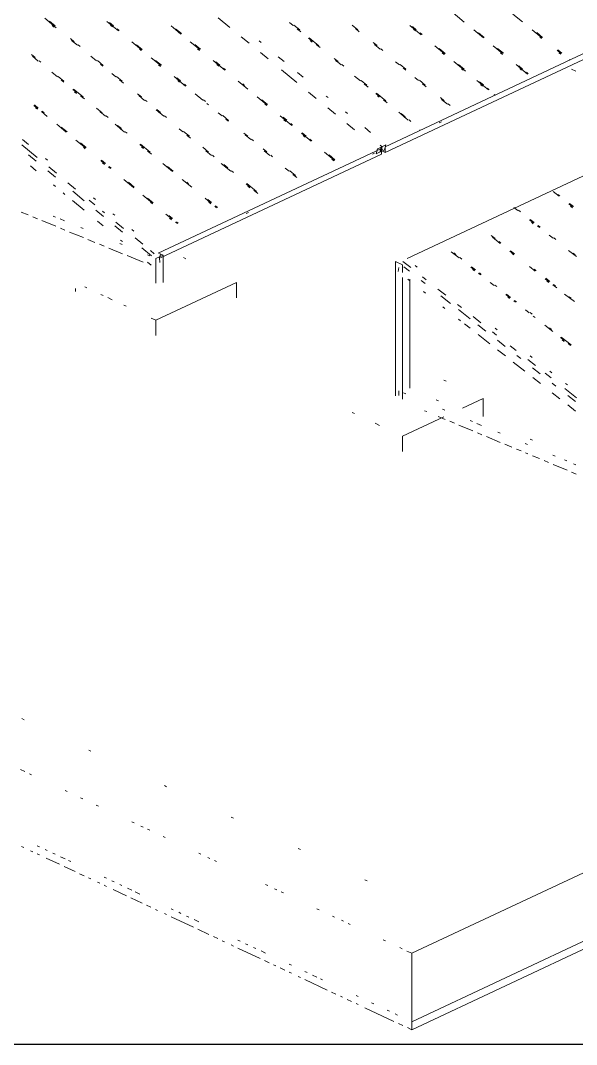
# Paper-space layout '03 3D Building and Roof' of a CAD drawing. Header units: millimetres. Extents: x 5 to 415, y 5 to 292.
# Drawn here: x 256.54 to 266.04, y 57.36 to 74.84 of the extents above; entities that cross this region are included whole.
import ezdxf

# ---------------------------------------------------------------- set-up
doc = ezdxf.new("R2010")
doc.units = ezdxf.units.MM
doc.layers.add('EXISTING', color=7, linetype='Continuous')
picture_1 = doc.add_image_def('image3.png', size_in_pixel=(1577, 763))

# ---------------------------------------------------------------- blocks, each defined once
blk = doc.blocks.new('SHEET_03')
at = {"layer": 'EXISTING', "color": 250, "lineweight": 9}
for p, q in [((263.229, 58.915), (329.731, 90.136)), ((329.731, 88.966), (263.229, 57.745)), ((263.229, 57.745), (303.505, 76.654)), ((303.505, 76.518), (263.229, 57.609)), ((256.96, 74.881), (257.156, 74.719)), ((259.924, 74.887), (260.121, 74.726)), ((263.897, 75.006), (264.126, 74.817)), ((264.958, 74.954), (265.122, 74.82)), ((257.136, 74.752), (257.038, 74.833)), ((257.12, 74.732), (257.087, 74.759)), ((258.021, 74.829), (258.218, 74.667)), ((258.132, 74.754), (258.067, 74.808)), ((258.116, 74.735), (258.084, 74.762)), ((258.23, 74.673), (258.198, 74.7)), ((259.116, 74.75), (259.28, 74.616)), ((259.292, 74.621), (259.194, 74.702)), ((261.138, 74.811), (261.203, 74.757)), ((261.314, 74.682), (261.216, 74.763)), ((261.269, 74.703), (261.334, 74.649)), ((261.311, 74.669), (261.278, 74.696)), ((262.31, 74.684), (262.212, 74.765)), ((262.265, 74.705), (262.33, 74.651)), ((263.195, 74.761), (263.392, 74.6)), ((263.306, 74.686), (263.241, 74.74)), ((263.29, 74.667), (263.258, 74.694)), ((264.29, 74.683), (264.454, 74.548)), ((265.286, 74.685), (265.45, 74.55)), ((257.464, 74.482), (257.398, 74.536)), ((257.418, 74.503), (257.517, 74.423)), ((259.289, 74.608), (259.256, 74.635)), ((260.317, 74.564), (260.448, 74.456)), ((260.654, 74.469), (260.622, 74.496)), ((261.465, 74.542), (261.531, 74.488)), ((261.642, 74.413), (261.478, 74.547)), ((261.527, 74.474), (261.495, 74.501)), ((263.405, 74.606), (263.372, 74.633)), ((264.466, 74.554), (264.368, 74.635)), ((265.462, 74.556), (265.364, 74.637)), ((265.446, 74.537), (265.414, 74.564)), ((257.562, 74.402), (257.529, 74.429)), ((258.447, 74.479), (258.611, 74.344)), ((258.624, 74.35), (258.525, 74.431)), ((258.608, 74.331), (258.575, 74.358)), ((258.62, 74.337), (258.588, 74.363)), ((259.443, 74.481), (259.607, 74.346)), ((259.62, 74.352), (259.521, 74.433)), ((259.604, 74.333), (259.571, 74.36)), ((261.596, 74.434), (261.662, 74.38)), ((262.638, 74.415), (262.572, 74.469)), ((262.593, 74.436), (262.691, 74.355)), ((262.736, 74.334), (262.703, 74.361)), ((262.774, 72.688), (266.588, 74.479)), ((262.774, 72.591), (266.588, 74.381)), ((263.621, 74.411), (263.785, 74.277)), ((263.798, 74.282), (263.699, 74.363)), ((264.618, 74.413), (264.781, 74.279)), ((264.794, 74.285), (264.696, 74.365)), ((265.712, 74.335), (265.777, 74.281)), ((265.79, 74.287), (265.724, 74.341)), ((256.795, 74.211), (256.73, 74.265)), ((256.75, 74.232), (256.848, 74.151)), ((256.894, 74.13), (256.861, 74.157)), ((257.746, 74.234), (257.844, 74.153)), ((257.955, 74.078), (257.857, 74.159)), ((258.775, 74.209), (258.939, 74.075)), ((258.951, 74.081), (258.853, 74.161)), ((259.837, 74.158), (260.033, 73.996)), ((260.645, 74.295), (260.776, 74.187)), ((261.048, 74.145), (260.949, 74.226)), ((261.969, 74.143), (261.904, 74.197)), ((261.924, 74.164), (262.022, 74.084)), ((261.966, 74.13), (261.933, 74.157)), ((263.782, 74.263), (263.749, 74.29)), ((263.794, 74.269), (263.762, 74.296)), ((264.778, 74.265), (264.745, 74.292)), ((265.774, 74.268), (265.741, 74.294)), ((265.918, 74.166), (265.921, 74.179)), ((257.91, 74.099), (257.943, 74.073)), ((257.952, 74.065), (257.919, 74.092)), ((258.935, 74.061), (258.903, 74.088)), ((259.947, 74.083), (259.882, 74.137)), ((259.932, 74.063), (259.899, 74.09)), ((260.046, 74.002), (260.013, 74.029)), ((261.005, 73.999), (261.268, 73.783)), ((262.068, 74.063), (262.035, 74.09)), ((262.953, 74.14), (263.018, 74.086)), ((263.129, 74.011), (263.031, 74.092)), ((263.084, 74.032), (263.117, 74.005)), ((263.126, 73.998), (263.093, 74.024)), ((263.949, 74.142), (264.146, 73.98)), ((264.125, 74.013), (264.027, 74.094)), ((264.109, 73.994), (264.077, 74.021)), ((265.011, 74.09), (265.207, 73.929)), ((265.121, 74.015), (265.056, 74.069)), ((265.106, 73.996), (265.073, 74.023)), ((265.955, 74.015), (266.033, 73.978)), ((257.078, 73.963), (257.176, 73.882)), ((257.287, 73.807), (257.188, 73.888)), ((257.241, 73.828), (257.274, 73.801)), ((257.283, 73.793), (257.251, 73.82)), ((258.107, 73.938), (258.172, 73.884)), ((258.283, 73.809), (258.185, 73.89)), ((258.238, 73.83), (258.303, 73.776)), ((259.168, 73.886), (259.365, 73.725)), ((259.279, 73.811), (259.213, 73.865)), ((259.263, 73.792), (259.23, 73.819)), ((260.263, 73.808), (260.426, 73.673)), ((261.375, 73.876), (261.277, 73.957)), ((262.252, 73.895), (262.35, 73.814)), ((262.461, 73.739), (262.362, 73.82)), ((263.281, 73.87), (263.346, 73.817)), ((263.457, 73.742), (263.359, 73.822)), ((264.342, 73.819), (264.539, 73.657)), ((264.453, 73.744), (264.387, 73.798)), ((265.22, 73.934), (265.187, 73.961)), ((257.438, 73.666), (257.504, 73.612)), ((257.614, 73.538), (257.451, 73.672)), ((257.5, 73.599), (257.467, 73.626)), ((259.377, 73.73), (259.344, 73.757)), ((260.373, 73.733), (260.341, 73.76)), ((261.464, 73.622), (261.595, 73.514)), ((262.416, 73.76), (262.481, 73.707)), ((262.457, 73.726), (262.425, 73.753)), ((263.412, 73.763), (263.477, 73.709)), ((264.437, 73.724), (264.404, 73.751)), ((264.551, 73.663), (264.518, 73.69)), ((257.569, 73.559), (257.635, 73.505)), ((257.611, 73.524), (257.578, 73.551)), ((258.61, 73.54), (258.545, 73.594)), ((258.565, 73.561), (258.663, 73.48)), ((258.709, 73.459), (258.676, 73.486)), ((259.529, 73.59), (259.66, 73.482)), ((259.705, 73.461), (259.672, 73.488)), ((260.59, 73.538), (260.754, 73.404)), ((260.766, 73.409), (260.668, 73.49)), ((261.801, 73.526), (261.768, 73.553)), ((262.612, 73.599), (262.678, 73.545)), ((262.788, 73.47), (262.625, 73.605)), ((262.674, 73.532), (262.641, 73.559)), ((262.743, 73.491), (262.809, 73.437)), ((262.785, 73.457), (262.752, 73.484)), ((263.784, 73.472), (263.719, 73.526)), ((263.739, 73.493), (263.838, 73.413)), ((264.637, 73.576), (264.634, 73.563)), ((264.634, 73.563), (264.646, 73.569)), ((264.65, 73.582), (264.637, 73.576)), ((264.646, 73.569), (264.65, 73.582)), ((256.77, 73.395), (256.835, 73.341)), ((256.848, 73.347), (256.782, 73.401)), ((256.832, 73.328), (256.799, 73.355)), ((256.901, 73.287), (256.999, 73.206)), ((256.946, 73.266), (256.913, 73.293)), ((257.942, 73.268), (257.844, 73.349)), ((257.897, 73.289), (257.995, 73.209)), ((257.939, 73.255), (257.906, 73.282)), ((258.86, 73.318), (258.991, 73.211)), ((258.938, 73.27), (258.873, 73.324)), ((258.935, 73.257), (258.902, 73.284)), ((259.725, 73.428), (259.758, 73.401)), ((260.751, 73.39), (260.718, 73.417)), ((261.792, 73.352), (261.923, 73.245)), ((262.129, 73.257), (262.096, 73.284)), ((263.005, 73.276), (263.169, 73.141)), ((263.883, 73.391), (263.85, 73.418)), ((258.04, 73.187), (258.008, 73.214)), ((259.036, 73.19), (259.004, 73.217)), ((259.922, 73.267), (259.987, 73.213)), ((260.098, 73.138), (260, 73.219)), ((260.053, 73.159), (260.086, 73.132)), ((260.095, 73.125), (260.062, 73.151)), ((260.983, 73.215), (261.18, 73.053)), ((261.094, 73.14), (261.029, 73.194)), ((261.078, 73.121), (261.045, 73.148)), ((263.116, 73.201), (263.05, 73.255)), ((263.113, 73.187), (263.08, 73.214)), ((263.214, 73.12), (263.182, 73.147)), ((263.697, 73.098), (263.736, 73.116)), ((257.163, 73.072), (257.327, 72.937)), ((257.339, 72.943), (257.241, 73.024)), ((258.159, 73.074), (258.323, 72.939)), ((258.27, 72.999), (258.204, 73.053)), ((258.266, 72.985), (258.233, 73.012)), ((258.368, 72.918), (258.335, 72.945)), ((259.253, 72.995), (259.319, 72.941)), ((259.43, 72.866), (259.331, 72.947)), ((260.426, 72.869), (260.36, 72.922)), ((261.192, 73.059), (261.16, 73.086)), ((261.422, 72.871), (261.356, 72.925)), ((262.119, 73.083), (262.25, 72.975)), ((262.522, 72.933), (262.424, 73.014)), ((263.366, 72.979), (263.362, 72.966)), ((263.362, 72.966), (263.375, 72.972)), ((256.679, 72.729), (256.581, 72.81)), ((257.49, 72.802), (257.654, 72.668)), ((257.667, 72.674), (257.568, 72.754)), ((259.384, 72.887), (259.45, 72.834)), ((259.426, 72.853), (259.393, 72.88)), ((260.38, 72.89), (260.479, 72.809)), ((260.524, 72.788), (260.491, 72.815)), ((261.344, 72.919), (261.508, 72.784)), ((261.406, 72.852), (261.373, 72.878)), ((261.52, 72.79), (261.487, 72.817)), ((256.569, 72.72), (256.831, 72.504)), ((257.651, 72.654), (257.618, 72.681)), ((258.585, 72.724), (258.65, 72.67)), ((258.761, 72.595), (258.597, 72.73)), ((258.647, 72.656), (258.614, 72.683)), ((258.716, 72.616), (258.781, 72.562)), ((258.758, 72.581), (258.725, 72.608)), ((258.897, 70.868), (262.711, 72.659)), ((259.757, 72.597), (259.659, 72.678)), ((259.712, 72.618), (259.81, 72.537)), ((260.753, 72.599), (260.688, 72.653)), ((260.708, 72.62), (260.806, 72.54)), ((260.75, 72.586), (260.717, 72.613)), ((261.737, 72.596), (261.901, 72.461)), ((262.556, 72.562), (262.594, 72.58)), ((262.644, 72.652), (262.622, 72.568)), ((262.622, 72.568), (262.7, 72.605)), ((262.722, 72.689), (262.644, 72.652)), ((262.706, 72.681), (262.685, 72.597)), ((262.685, 72.597), (262.763, 72.634)), ((262.722, 72.689), (262.689, 72.716)), ((262.695, 72.627), (262.734, 72.645)), ((262.695, 72.627), (262.774, 72.591)), ((262.7, 72.605), (262.722, 72.689)), ((262.784, 72.718), (262.706, 72.681)), ((262.711, 72.659), (262.711, 72.561)), ((262.763, 72.634), (262.784, 72.718)), ((262.774, 72.591), (262.774, 72.688)), ((256.683, 72.548), (256.814, 72.44)), ((257.007, 72.46), (256.974, 72.487)), ((257.916, 72.452), (257.982, 72.398)), ((257.994, 72.404), (257.929, 72.458)), ((257.978, 72.385), (257.946, 72.412)), ((258.935, 70.789), (262.711, 72.561)), ((258.978, 72.401), (259.142, 72.266)), ((259.855, 72.516), (259.823, 72.543)), ((259.974, 72.403), (260.138, 72.268)), ((260.852, 72.518), (260.819, 72.545)), ((261.913, 72.467), (261.815, 72.548)), ((261.897, 72.448), (261.865, 72.474)), ((261.91, 72.453), (261.877, 72.48)), ((263.15, 70.779), (266.926, 72.551)), ((256.813, 72.279), (256.714, 72.36)), ((257.01, 72.279), (257.141, 72.171)), ((257.027, 72.343), (257.158, 72.235)), ((258.047, 72.344), (258.08, 72.318)), ((258.093, 72.323), (258.06, 72.35)), ((259.154, 72.272), (259.056, 72.353)), ((260.085, 72.328), (260.019, 72.382)), ((260.081, 72.314), (260.049, 72.341)), ((260.183, 72.247), (260.15, 72.274)), ((261.068, 72.324), (261.134, 72.27)), ((261.245, 72.195), (261.146, 72.276)), ((257.355, 72.073), (257.486, 71.966)), ((258.309, 72.129), (258.473, 71.994)), ((258.486, 72), (258.387, 72.081)), ((259.306, 72.131), (259.469, 71.997)), ((259.416, 72.056), (259.384, 72.083)), ((260.4, 72.053), (260.465, 71.999)), ((260.576, 71.924), (260.412, 72.058)), ((261.199, 72.216), (261.265, 72.162)), ((261.241, 72.182), (261.209, 72.209)), ((257.14, 72.01), (257.107, 72.037)), ((257.304, 71.875), (257.271, 71.902)), ((257.436, 71.929), (257.633, 71.767)), ((258.482, 71.987), (258.45, 72.014)), ((260.462, 71.985), (260.429, 72.012)), ((260.531, 71.945), (260.597, 71.891)), ((260.573, 71.91), (260.54, 71.937)), ((265.644, 71.921), (265.744, 71.843)), ((265.757, 71.849), (265.723, 71.875)), ((257.632, 71.606), (257.435, 71.768)), ((257.715, 71.777), (257.814, 71.696)), ((257.826, 71.787), (257.793, 71.814)), ((258.637, 71.86), (258.801, 71.725)), ((258.813, 71.731), (258.715, 71.812)), ((258.798, 71.712), (258.765, 71.739)), ((259.699, 71.808), (259.797, 71.727)), ((259.81, 71.733), (259.744, 71.787)), ((259.794, 71.714), (259.761, 71.741)), ((265.911, 71.712), (265.977, 71.66)), ((265.99, 71.666), (265.923, 71.718)), ((256.675, 71.523), (256.557, 71.572)), ((257.829, 71.605), (257.96, 71.498)), ((257.945, 71.588), (257.978, 71.562)), ((258.154, 71.517), (258.121, 71.544)), ((259.03, 71.536), (259.129, 71.456)), ((259.863, 71.673), (259.895, 71.646)), ((259.908, 71.652), (259.875, 71.679)), ((260.398, 71.549), (260.437, 71.567)), ((264.975, 71.649), (265.042, 71.597)), ((265.088, 71.576), (265.054, 71.603)), ((265.974, 71.646), (265.941, 71.672)), ((256.832, 71.459), (256.754, 71.491)), ((257.147, 71.329), (256.911, 71.426)), ((257.102, 71.504), (257.141, 71.488)), ((257.22, 71.456), (257.298, 71.423)), ((257.959, 71.337), (257.861, 71.417)), ((258.174, 71.4), (258.305, 71.292)), ((259.141, 71.462), (259.076, 71.515)), ((259.125, 71.442), (259.092, 71.469)), ((259.194, 71.402), (259.227, 71.375)), ((259.239, 71.381), (259.207, 71.408)), ((265.242, 71.44), (265.308, 71.387)), ((265.321, 71.393), (265.254, 71.446)), ((265.305, 71.374), (265.272, 71.4)), ((257.304, 71.265), (257.226, 71.297)), ((257.619, 71.136), (257.383, 71.232)), ((257.574, 71.31), (257.613, 71.294)), ((258.157, 71.336), (258.288, 71.228)), ((258.481, 71.248), (258.449, 71.275)), ((264.652, 71.121), (264.585, 71.173)), ((265.375, 71.335), (265.408, 71.309)), ((265.421, 71.315), (265.388, 71.341)), ((265.575, 71.178), (265.642, 71.126)), ((257.815, 71.055), (257.697, 71.103)), ((257.973, 70.99), (257.894, 71.023)), ((258.242, 71.036), (258.281, 71.02)), ((258.287, 71.067), (258.254, 71.094)), ((258.502, 71.131), (258.633, 71.023)), ((264.606, 71.141), (264.739, 71.037)), ((264.752, 71.042), (264.719, 71.069)), ((265.687, 71.106), (265.654, 71.132)), ((258.287, 70.861), (258.051, 70.958)), ((258.641, 70.716), (258.366, 70.829)), ((258.616, 70.959), (258.78, 70.824)), ((258.714, 70.842), (258.753, 70.826)), ((258.764, 70.915), (258.829, 70.861)), ((258.858, 70.779), (258.983, 70.838)), ((258.983, 70.838), (258.92, 70.867)), ((258.92, 70.789), (258.937, 70.856)), ((258.983, 70.37), (258.983, 70.838)), ((263.904, 70.895), (264.037, 70.79)), ((263.98, 70.835), (263.946, 70.861)), ((263.983, 70.849), (263.949, 70.875)), ((264.906, 70.906), (264.973, 70.854)), ((264.985, 70.859), (264.918, 70.912)), ((264.97, 70.84), (264.936, 70.866)), ((265.908, 70.917), (266.042, 70.812)), ((266.021, 70.844), (265.987, 70.87)), ((258.778, 70.663), (258.713, 70.717)), ((258.858, 70.779), (258.858, 70.358)), ((258.923, 70.71), (258.92, 70.789)), ((259.368, 70.775), (259.329, 70.794)), ((262.948, 70.73), (263.073, 70.672)), ((262.948, 68.434), (262.948, 70.73)), ((263.073, 70.672), (263.073, 70.542)), ((263.077, 70.729), (263.21, 70.624)), ((263.321, 70.634), (263.288, 70.661)), ((264.083, 70.77), (264.049, 70.796)), ((262.995, 70.555), (263.01, 70.623)), ((263.092, 70.639), (263.192, 70.561)), ((264.237, 70.634), (264.304, 70.581)), ((264.316, 70.587), (264.249, 70.639)), ((264.301, 70.568), (264.267, 70.594)), ((264.37, 70.529), (264.404, 70.503)), ((264.416, 70.509), (264.383, 70.535)), ((265.239, 70.644), (265.339, 70.566)), ((265.352, 70.572), (265.318, 70.598)), ((258.858, 69.725), (260.232, 70.37)), ((260.232, 70.11), (260.232, 70.37)), ((263.073, 70.455), (263.073, 68.376)), ((263.195, 70.398), (263.162, 70.424)), ((263.198, 68.564), (263.198, 70.427)), ((263.392, 70.404), (263.459, 70.351)), ((263.41, 70.467), (263.476, 70.415)), ((264.57, 70.372), (264.637, 70.32)), ((264.683, 70.299), (264.649, 70.325)), ((265.506, 70.435), (265.573, 70.383)), ((265.585, 70.389), (265.518, 70.441)), ((265.569, 70.369), (265.536, 70.395)), ((265.639, 70.33), (265.706, 70.278)), ((265.682, 70.296), (265.649, 70.323)), ((265.685, 70.31), (265.652, 70.336)), ((257.484, 70.214), (257.484, 70.266)), ((257.641, 70.296), (257.68, 70.278)), ((257.916, 70.167), (257.955, 70.149)), ((263.462, 70.188), (263.428, 70.214)), ((263.676, 70.258), (263.81, 70.153)), ((263.725, 70.142), (263.892, 70.011)), ((264.837, 70.163), (264.903, 70.11)), ((264.916, 70.116), (264.849, 70.169)), ((265.839, 70.173), (266.006, 70.043)), ((265.952, 70.101), (265.918, 70.127)), ((258.034, 70.112), (258.112, 70.075)), ((258.308, 69.983), (258.348, 69.964)), ((263.795, 69.927), (263.761, 69.953)), ((264.01, 69.996), (264.076, 69.944)), ((264.9, 70.097), (264.867, 70.123)), ((264.97, 70.058), (265.003, 70.032)), ((265.016, 70.038), (264.983, 70.064)), ((264.025, 69.907), (264.225, 69.75)), ((264.276, 69.787), (264.41, 69.682)), ((265.17, 69.901), (265.237, 69.849)), ((265.283, 69.828), (265.249, 69.855)), ((265.303, 69.796), (265.337, 69.77)), ((258.779, 69.762), (258.858, 69.725)), ((258.858, 69.725), (258.858, 69.465)), ((264.061, 69.717), (264.028, 69.744)), ((264.228, 69.587), (264.128, 69.665)), ((264.359, 69.645), (264.492, 69.54)), ((265.503, 69.639), (265.637, 69.535)), ((264.561, 69.325), (264.361, 69.482)), ((264.61, 69.525), (264.676, 69.473)), ((264.688, 69.562), (264.654, 69.588)), ((265.616, 69.567), (265.582, 69.593)), ((265.77, 69.43), (265.837, 69.378)), ((265.949, 69.305), (265.782, 69.436)), ((264.692, 69.383), (264.825, 69.279)), ((264.91, 69.29), (265.01, 69.211)), ((265.834, 69.364), (265.8, 69.39)), ((265.903, 69.326), (265.937, 69.299)), ((265.946, 69.292), (265.913, 69.318)), ((264.828, 69.116), (264.695, 69.22)), ((265.025, 69.122), (265.092, 69.07)), ((265.288, 69.091), (265.254, 69.117)), ((265.161, 68.854), (264.961, 69.011)), ((265.209, 69.054), (265.343, 68.95)), ((265.292, 68.913), (265.425, 68.808)), ((265.428, 68.645), (265.295, 68.75)), ((265.509, 68.819), (265.609, 68.74)), ((265.621, 68.829), (265.587, 68.856)), ((263.818, 68.686), (263.779, 68.704)), ((265.625, 68.651), (265.692, 68.599)), ((265.843, 68.557), (266.043, 68.4)), ((265.887, 68.62), (265.854, 68.646)), ((263.01, 68.44), (263.008, 68.519)), ((263.086, 68.486), (263.126, 68.47)), ((264.093, 68.225), (264.446, 68.391)), ((264.446, 68.079), (264.446, 68.391)), ((265.761, 68.383), (265.628, 68.488)), ((265.892, 68.442), (266.025, 68.337)), ((263.683, 68.348), (263.643, 68.365)), ((263.754, 68.208), (263.793, 68.191)), ((266.028, 68.174), (265.894, 68.279)), ((262.209, 68.152), (262.248, 68.133)), ((263.073, 67.746), (263.779, 68.078)), ((263.484, 68.164), (263.445, 68.18)), ((263.799, 68.033), (263.681, 68.082)), ((262.602, 67.967), (262.68, 67.93)), ((263.956, 67.968), (263.877, 68)), ((264.27, 67.837), (264.034, 67.935)), ((264.226, 68.011), (264.265, 67.995)), ((264.343, 67.962), (264.422, 67.929)), ((263.073, 67.746), (263.073, 67.486)), ((264.427, 67.771), (264.349, 67.804)), ((264.741, 67.64), (264.506, 67.738)), ((264.697, 67.815), (264.736, 67.798)), ((265.293, 67.677), (265.254, 67.693)), ((264.938, 67.558), (264.82, 67.607)), ((265.095, 67.493), (265.016, 67.525)), ((265.168, 67.618), (265.208, 67.602)), ((265.213, 67.443), (265.174, 67.46)), ((265.409, 67.362), (265.291, 67.411)), ((265.566, 67.296), (265.488, 67.329)), ((265.64, 67.422), (265.679, 67.405)), ((265.836, 67.34), (265.875, 67.323)), ((265.881, 67.165), (265.645, 67.263)), ((265.993, 67.274), (266.033, 67.258)), ((266.038, 67.099), (265.959, 67.132)), ((256.605, 62.904), (256.567, 62.922)), ((257.747, 62.368), (257.709, 62.386)), ((256.544, 62.053), (256.62, 62.018)), ((256.696, 61.982), (256.734, 61.964)), ((259.041, 61.76), (259.003, 61.778)), ((257.305, 61.696), (257.343, 61.678)), ((257.572, 61.571), (257.61, 61.553)), ((257.838, 61.446), (257.876, 61.428)), ((260.183, 61.224), (260.145, 61.242)), ((258.447, 61.16), (258.485, 61.142)), ((258.6, 61.088), (258.638, 61.07)), ((258.714, 61.035), (258.752, 61.017)), ((258.98, 60.91), (259.018, 60.892)), ((256.602, 60.72), (256.564, 60.738)), ((256.831, 60.749), (256.869, 60.731)), ((257.001, 60.669), (256.963, 60.687)), ((261.325, 60.688), (261.287, 60.706)), ((256.755, 60.649), (256.717, 60.666)), ((256.869, 60.595), (256.831, 60.613)), ((257.212, 60.434), (256.983, 60.541)), ((257.097, 60.624), (257.135, 60.606)), ((257.305, 60.526), (257.229, 60.562)), ((259.589, 60.624), (259.627, 60.606)), ((259.742, 60.552), (259.78, 60.534)), ((257.478, 60.309), (257.288, 60.398)), ((257.364, 60.499), (257.402, 60.481)), ((259.856, 60.499), (259.894, 60.481)), ((257.631, 60.237), (257.554, 60.273)), ((257.745, 60.184), (257.707, 60.202)), ((257.973, 60.213), (258.011, 60.195)), ((262.467, 60.152), (262.429, 60.17)), ((257.897, 60.112), (257.859, 60.13)), ((258.011, 60.058), (257.973, 60.076)), ((258.143, 60.133), (258.105, 60.151)), ((258.354, 59.898), (258.126, 60.005)), ((258.24, 60.088), (258.278, 60.07)), ((258.447, 59.99), (258.371, 60.026)), ((260.731, 60.088), (260.769, 60.07)), ((260.884, 60.016), (260.922, 59.998)), ((258.621, 59.772), (258.43, 59.862)), ((258.506, 59.963), (258.583, 59.927)), ((260.998, 59.962), (261.036, 59.945)), ((258.773, 59.701), (258.697, 59.737)), ((258.887, 59.647), (258.849, 59.665)), ((259.116, 59.676), (259.154, 59.659)), ((261.607, 59.676), (261.645, 59.659)), ((259.04, 59.576), (259.002, 59.594)), ((259.497, 59.361), (259.116, 59.54)), ((259.285, 59.597), (259.247, 59.615)), ((259.382, 59.551), (259.42, 59.533)), ((259.589, 59.454), (259.513, 59.49)), ((261.873, 59.551), (261.911, 59.534)), ((262.026, 59.48), (262.064, 59.462)), ((259.763, 59.236), (259.573, 59.325)), ((262.14, 59.426), (262.178, 59.408)), ((259.916, 59.165), (259.839, 59.2)), ((260.03, 59.111), (259.992, 59.129)), ((260.258, 59.14), (260.296, 59.122)), ((262.74, 59.144), (262.781, 59.125)), ((260.182, 59.039), (260.144, 59.057)), ((260.639, 58.825), (260.258, 59.004)), ((260.427, 59.061), (260.389, 59.079)), ((260.525, 59.015), (260.563, 58.997)), ((260.731, 58.918), (260.655, 58.954)), ((263.025, 59.011), (263.066, 58.992)), ((263.147, 58.953), (263.229, 58.915)), ((260.791, 58.753), (260.715, 58.789)), ((263.229, 58.915), (263.229, 57.745)), ((260.906, 58.7), (260.868, 58.718)), ((261.058, 58.628), (260.982, 58.664)), ((261.134, 58.729), (261.172, 58.711)), ((261.172, 58.575), (261.134, 58.592)), ((261.401, 58.604), (261.439, 58.586)), ((261.325, 58.503), (261.287, 58.521)), ((261.782, 58.288), (261.401, 58.467)), ((261.607, 58.507), (261.531, 58.543)), ((261.667, 58.479), (261.705, 58.461)), ((261.934, 58.217), (261.858, 58.253)), ((262.048, 58.163), (262.01, 58.181)), ((262.201, 58.092), (262.124, 58.128)), ((262.277, 58.192), (262.315, 58.175)), ((262.543, 58.067), (262.581, 58.049)), ((262.315, 58.038), (262.277, 58.056)), ((262.924, 57.752), (262.429, 57.985)), ((262.81, 57.942), (262.848, 57.924)), ((262.984, 57.86), (262.944, 57.879)), ((263.076, 57.681), (263, 57.716)), ((263.229, 57.745), (263.229, 57.609)), ((263.229, 57.609), (263.153, 57.645))]:
    blk.add_line(p, q, dxfattribs=at)
image = blk.add_image(picture_1, insert=(224, 57.357), size_in_units=(106, 51.286))

psp = doc.layouts.new('03 3D Building and Roof')

# ---------------------------------------------------------------- block references
psp.add_blockref('SHEET_03', (0, 0))

doc.saveas('drawing.dxf')
